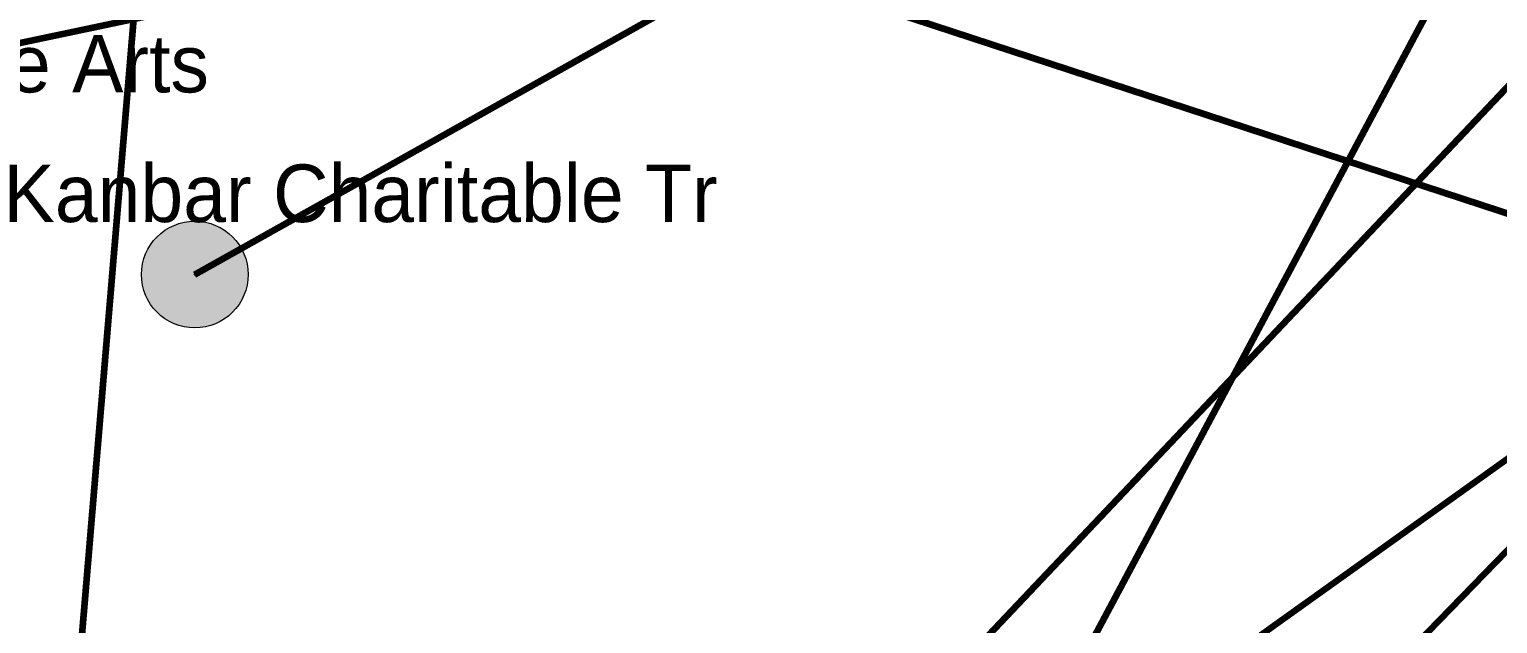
# Model space of a CAD drawing. Header units: millimetres. Extents: x -17.3 to 32.9, y -10.4 to 22.9.
# Drawn here: x 1.06 to 6.84, y 1.88 to 4.22 of the extents above; entities that cross this region are included whole.
import ezdxf

# ---------------------------------------------------------------- set-up
doc = ezdxf.new("R2010")
doc.units = ezdxf.units.MM
doc.header["$MEASUREMENT"] = 0
for name, color, linetype, true_color in [('links', 7, 'Continuous', 0x000000), ('node border', 7, 'Continuous', 0x000000), ('node centers', 7, 'Continuous', 0x000000), ('SF_nodefills', 7, 'Continuous', 0x000000), ('text', 7, 'Continuous', 0x000000)]:
    doc.layers.add(name, color=color, linetype=linetype, true_color=true_color)

msp = doc.modelspace()

# ---------------------------------------------------------------- hatches: boundary and pattern name
at = {"layer": 'SF_nodefills', "true_color": 0xff8b00}
msp.add_hatch(color=30, dxfattribs=at).paths.add_polyline_path([(1.9195, 3.2522), (1.9194, 3.2577), (1.9192, 3.2631), (1.9189, 3.2684), (1.9184, 3.2737), (1.9178, 3.279), (1.917, 3.2843), (1.9162, 3.2895), (1.9152, 3.2946), (1.9141, 3.2997), (1.9128, 3.3048), (1.9115, 3.3098), (1.91, 3.3148), (1.9084, 3.3197), (1.9067, 3.3245), (1.9049, 3.3293), (1.9029, 3.3341), (1.9009, 3.3388), (1.8987, 3.3434), (1.8965, 3.348), (1.8941, 3.3525), (1.8916, 3.3569), (1.889, 3.3613), (1.8863, 3.3656), (1.8835, 3.3698), (1.8807, 3.374), (1.8777, 3.3781), (1.8746, 3.3821), (1.8714, 3.386), (1.8682, 3.3899), (1.8648, 3.3937), (1.8614, 3.3974), (1.8578, 3.401), (1.8542, 3.4045), (1.8505, 3.4079), (1.8468, 3.4113), (1.8429, 3.4145), (1.839, 3.4177), (1.835, 3.4208), (1.8309, 3.4238), (1.8267, 3.4267), (1.8225, 3.4294), (1.8182, 3.4321), (1.8138, 3.4347), (1.8094, 3.4372), (1.8049, 3.4396), (1.8003, 3.4418), (1.7957, 3.444), (1.791, 3.4461), (1.7863, 3.448), (1.7815, 3.4498), (1.7766, 3.4515), (1.7717, 3.4531), (1.7667, 3.4546), (1.7617, 3.456), (1.7567, 3.4572), (1.7515, 3.4583), (1.7464, 3.4593), (1.7412, 3.4602), (1.736, 3.4609), (1.7307, 3.4615), (1.7254, 3.462), (1.72, 3.4623), (1.7146, 3.4625), (1.7092, 3.4626), (1.7038, 3.4625), (1.6984, 3.4623), (1.693, 3.462), (1.6877, 3.4615), (1.6824, 3.4609), (1.6772, 3.4602), (1.672, 3.4593), (1.6668, 3.4583), (1.6617, 3.4572), (1.6566, 3.456), (1.6516, 3.4546), (1.6467, 3.4531), (1.6418, 3.4515), (1.6369, 3.4498), (1.6321, 3.448), (1.6274, 3.4461), (1.6227, 3.444), (1.6181, 3.4418), (1.6135, 3.4396), (1.609, 3.4372), (1.6046, 3.4347), (1.6002, 3.4321), (1.5959, 3.4294), (1.5917, 3.4267), (1.5875, 3.4238), (1.5834, 3.4208), (1.5794, 3.4177), (1.5755, 3.4145), (1.5716, 3.4113), (1.5679, 3.4079), (1.5642, 3.4045), (1.5606, 3.401), (1.5571, 3.3974), (1.5536, 3.3937), (1.5503, 3.3899), (1.547, 3.386), (1.5439, 3.3821), (1.5408, 3.3781), (1.5378, 3.374), (1.5349, 3.3698), (1.5321, 3.3656), (1.5295, 3.3613), (1.5269, 3.3569), (1.5244, 3.3525), (1.522, 3.348), (1.5198, 3.3434), (1.5176, 3.3388), (1.5156, 3.3341), (1.5136, 3.3293), (1.5118, 3.3245), (1.5101, 3.3197), (1.5085, 3.3148), (1.507, 3.3098), (1.5057, 3.3048), (1.5044, 3.2997), (1.5033, 3.2946), (1.5023, 3.2895), (1.5015, 3.2843), (1.5008, 3.279), (1.5001, 3.2737), (1.4997, 3.2684), (1.4993, 3.2631), (1.4991, 3.2577), (1.4991, 3.2522), (1.4991, 3.2468), (1.4993, 3.2414), (1.4997, 3.2361), (1.5001, 3.2307), (1.5008, 3.2255), (1.5015, 3.2202), (1.5023, 3.215), (1.5033, 3.2099), (1.5044, 3.2048), (1.5057, 3.1997), (1.507, 3.1947), (1.5085, 3.1897), (1.5101, 3.1848), (1.5118, 3.18), (1.5136, 3.1752), (1.5156, 3.1704), (1.5176, 3.1657), (1.5198, 3.1611), (1.522, 3.1566), (1.5244, 3.1521), (1.5269, 3.1476), (1.5295, 3.1433), (1.5321, 3.139), (1.5349, 3.1347), (1.5378, 3.1306), (1.5408, 3.1265), (1.5439, 3.1225), (1.547, 3.1186), (1.5503, 3.1147), (1.5536, 3.111), (1.5571, 3.1073), (1.5606, 3.1037), (1.5642, 3.1001), (1.5679, 3.0967), (1.5716, 3.0934), (1.5755, 3.0901), (1.5794, 3.0869), (1.5834, 3.0839), (1.5875, 3.0809), (1.5917, 3.078), (1.5959, 3.0752), (1.6002, 3.0726), (1.6046, 3.07), (1.609, 3.0675), (1.6135, 3.0651), (1.6181, 3.0629), (1.6227, 3.0607), (1.6274, 3.0587), (1.6321, 3.0567), (1.6369, 3.0549), (1.6418, 3.0532), (1.6467, 3.0516), (1.6516, 3.0501), (1.6566, 3.0488), (1.6617, 3.0476), (1.6668, 3.0465), (1.672, 3.0455), (1.6772, 3.0446), (1.6824, 3.0439), (1.6877, 3.0433), (1.693, 3.0428), (1.6984, 3.0425), (1.7038, 3.0423), (1.7092, 3.0422), (1.7146, 3.0423), (1.72, 3.0425), (1.7254, 3.0428), (1.7307, 3.0433), (1.736, 3.0439), (1.7412, 3.0446), (1.7464, 3.0455), (1.7515, 3.0465), (1.7567, 3.0476), (1.7617, 3.0488), (1.7667, 3.0501), (1.7717, 3.0516), (1.7766, 3.0532), (1.7815, 3.0549), (1.7863, 3.0567), (1.791, 3.0587), (1.7957, 3.0607), (1.8003, 3.0629), (1.8049, 3.0651), (1.8094, 3.0675), (1.8138, 3.07), (1.8182, 3.0726), (1.8225, 3.0752), (1.8267, 3.078), (1.8309, 3.0809), (1.835, 3.0839), (1.839, 3.0869), (1.8429, 3.0901), (1.8468, 3.0934), (1.8505, 3.0967), (1.8542, 3.1001), (1.8578, 3.1037), (1.8614, 3.1073), (1.8648, 3.111), (1.8682, 3.1147), (1.8714, 3.1186), (1.8746, 3.1225), (1.8777, 3.1265), (1.8807, 3.1306), (1.8835, 3.1347), (1.8863, 3.139), (1.889, 3.1433), (1.8916, 3.1476), (1.8941, 3.1521), (1.8965, 3.1566), (1.8987, 3.1611), (1.9009, 3.1657), (1.9029, 3.1704), (1.9049, 3.1752), (1.9067, 3.18), (1.9084, 3.1848), (1.91, 3.1897), (1.9115, 3.1947), (1.9128, 3.1997), (1.9141, 3.2048), (1.9152, 3.2099), (1.9162, 3.215), (1.917, 3.2202), (1.9178, 3.2255), (1.9184, 3.2307), (1.9189, 3.2361), (1.9192, 3.2414), (1.9194, 3.2468)], flags=0)

# ---------------------------------------------------------------- linework, layer by layer
at = {"layer": 'links', "color": 18, "lineweight": 140, "true_color": 0x000000}
for p, q in [((1.9303, 9.7835), (0.9412, -2.0307)), ((4.8255, 1.0262), (8.345, 7.6182)), ((8.5484, 5.7528), (-0.834, 3.772)), ((8.5484, 5.7528), (1.1077, -2.1052)), ((9.4655, 2.6438), (4.0721, 4.4127)), ((1.7092, 3.2523), (3.7156, 4.3778)), ((4.8786, 1.098), (7.5582, 3.0111)), ((3.5573, -1.2567), (7.6179, 2.9282))]:
    msp.add_line(p, q, dxfattribs=at)
at = {"layer": 'node border', "color": 7, "lineweight": 5, "true_color": 0xffffff}
msp.add_circle((1.7093, 3.2524), 0.2102, dxfattribs=at)
at = {"layer": 'node centers'}
msp.add_point((1.7092, 3.2524), dxfattribs=at)
at = {"layer": 'SF_nodefills', "lineweight": 0}
msp.add_circle((1.7093, 3.2524), 0.2102, dxfattribs=at)

# ---------------------------------------------------------------- texts
at = {"layer": 'text', "color": 254, "true_color": 0xe6e7e8, "char_height": 0.226667, "attachment_point": 7, "line_spacing_factor": 0.963855}
for s, insert, width in [('\\fCentury Gothic;California College Of The Arts', (-2.2612, 3.9012), 4.650323), ('\\fCentury Gothic;Kanbar Charitable Tr', (0.9557, 3.4558), 3.329806)]:
    msp.add_mtext(s, dxfattribs=dict(at, insert=insert, width=width))

doc.saveas('drawing.dxf')
